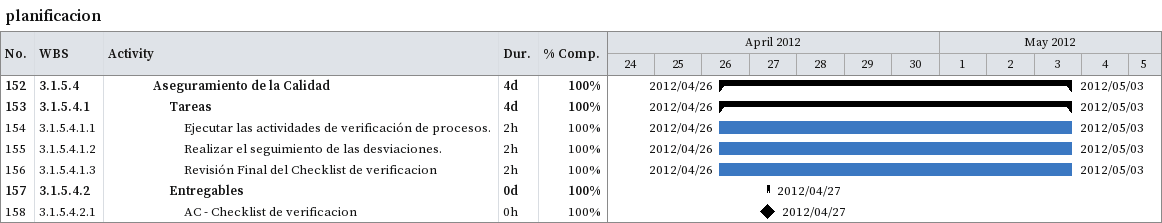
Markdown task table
planificacion

| ID | WBS | Task | Duration | Start | Finish | % complete |
|---|---|---|---|---|---|---|
| 152 | 3.1.5.4 | **Aseguramiento de la Calidad** | 4d | 2012-04-26 | 2012-05-03 | 100 |
| 153 | 3.1.5.4.1 | **Tareas** | 4d | 2012-04-26 | 2012-05-03 | 100 |
| 154 | 3.1.5.4.1.1 | Ejecutar las actividades de verificación de procesos. | 2h | 2012-04-26 | 2012-05-03 | 100 |
| 155 | 3.1.5.4.1.2 | Realizar el seguimiento de las desviaciones. | 2h | 2012-04-26 | 2012-05-03 | 100 |
| 156 | 3.1.5.4.1.3 | Revisión Final del Checklist de verificacion | 2h | 2012-04-26 | 2012-05-03 | 100 |
| 157 | 3.1.5.4.2 | **Entregables** | 0d | 2012-04-27 | 2012-04-27 | 100 |
| 158 | 3.1.5.4.2.1 | AC - Checklist de verificacion | 0h | 2012-04-27 | 2012-04-27 | 100 |
